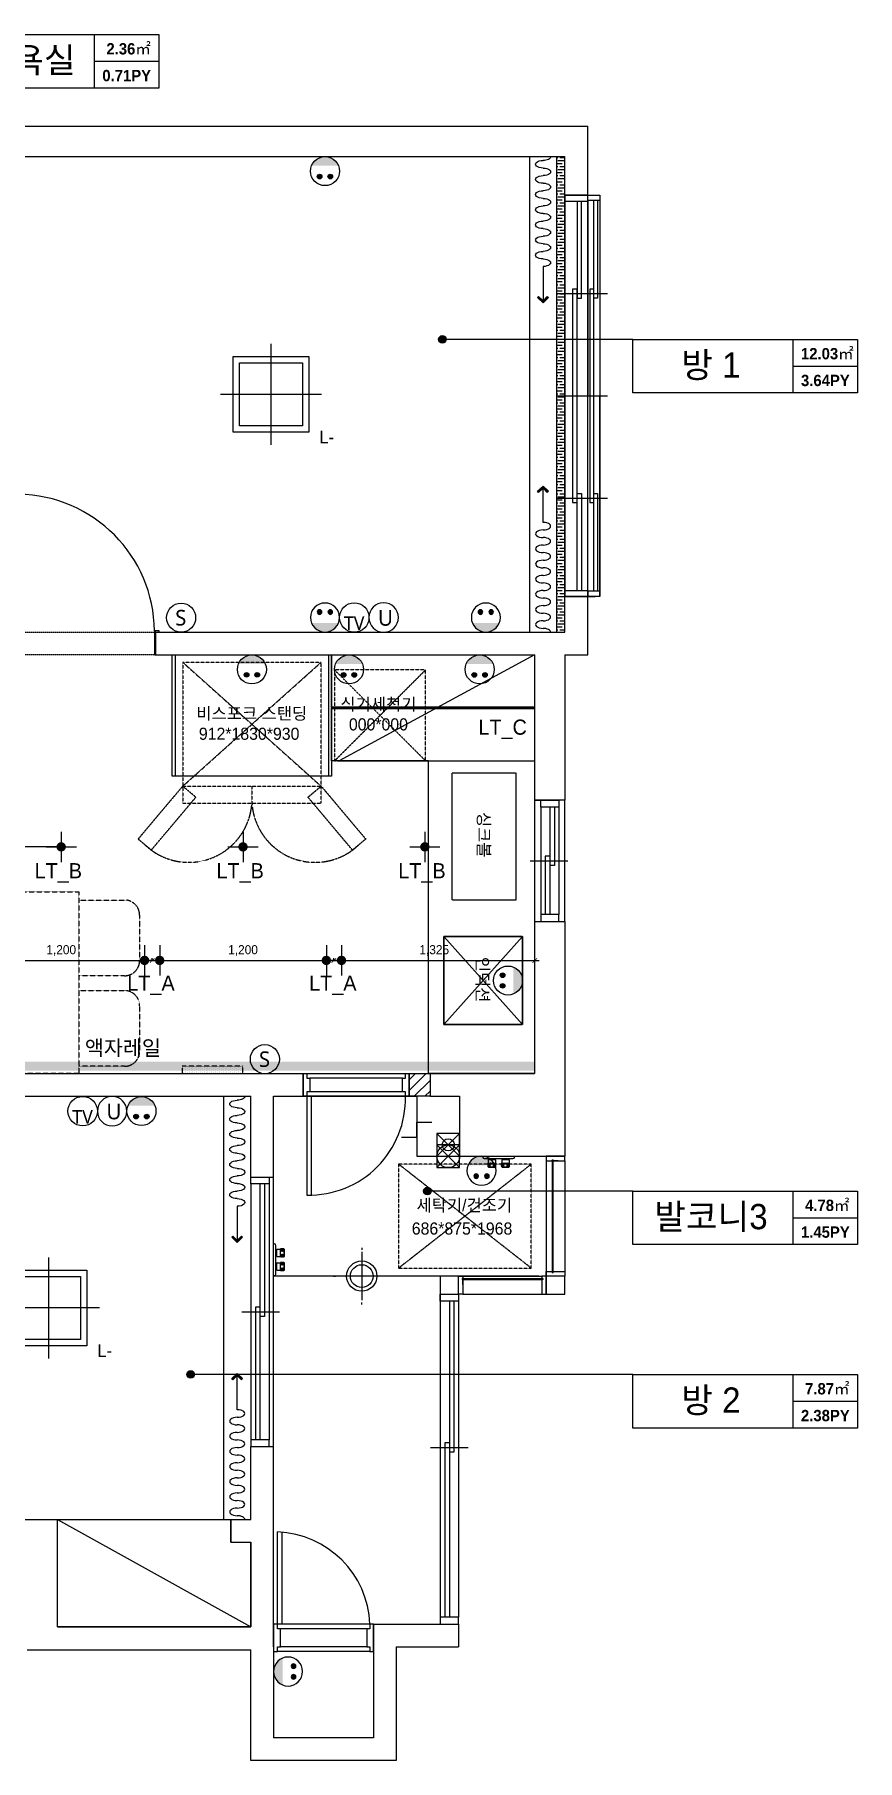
# Model space of a CAD drawing. Header units: millimetres. Extents: x 217202 to 745838, y -6815 to 171372.
# Drawn here: x 369152 to 374583, y 79611 to 91007 of the extents above; entities that cross this region are included whole.
import ezdxf
from ezdxf.enums import TextEntityAlignment as Align

# ---------------------------------------------------------------- set-up
doc = ezdxf.new("R2010")
doc.units = ezdxf.units.MM
doc.header["$PDMODE"] = 3
for name, pattern in [('DASHED', [0.75, 0.5, -0.25]), ('DASHEDX2', [1.5, 1, -0.5]), ('DH-HID2', [1.2, 0.8, -0.4]), ('HID', [2.3, 1.5, -0.8])]:
    doc.linetypes.add(name, pattern=pattern)
doc.layers.get('DEFPOINTS').update_dxf_attribs({"color": 248})
for name, color, linetype in [('0-ELC TEXT', 7, 'Continuous'), ('01. F-소품', 3, 'Continuous'), ('02-WAL', 2, 'Continuous'), ('03-TEXT', 3, 'Continuous'), ('03-WAL NEW', 3, 'Continuous'), ('04-WIN', 4, 'Continuous'), ('06-FUR', 6, 'Continuous'), ('06-LIGHT', 4, 'Continuous'), ('07-DIM WAL', 5, 'Continuous'), ('2-con', 2, 'Continuous'), ('3.기호.계단선', 30, 'Continuous'), ('4-win', 4, 'Continuous'), ('_LIBR', 4, 'Continuous'), ('CO-DOOR', 8, 'Continuous'), ('FIN', 2, 'Continuous'), ('FUR', 8, 'DASHED'), ('HAT', 5, 'Continuous'), ('RC-LIGHT', 7, 'Continuous'), ('U-LANP', 6, 'Continuous'), ('설비', 140, 'Continuous')]:
    doc.layers.add(name, color=color, linetype=linetype)
doc.styles.add('DH-TEXT', font='')
doc.styles.add('HY 울릉도 L', font='')
doc.styles.get("Standard").update_dxf_attribs({"font": ''})
doc.styles.add('넥슨고딕', font='NEXONLv1GothicBold.ttf')
doc.styles.add('코레일둥고', font='Korail_Round_Gothic_Medium.ttf')
doc.styles.get('DH-TEXT').set_extended_font_data('HY울릉도L')
doc.styles.get('HY 울릉도 L').set_extended_font_data('HY울릉도L')
doc.styles.get('Standard').set_extended_font_data('Haan YGodic 230')
doc.linetypes.add('ZIGZAG', pattern='A,0.0001,-0.2,[131,ltypeshp.shx,S=0.2,R=0,X=-0.2,Y=0],-0.4,[131,ltypeshp.shx,S=0.2,R=180,X=0.2,Y=0],-0.2', length=0.8001)
doc.dimstyles.new('30', dxfattribs={"dimscale": 30, "dimtxt": 2, "dimasz": 1, "dimexe": 1, "dimexo": 1, "dimgap": 1, "dimtad": 1, "dimdec": 0, "dimrnd": 0.05, "dimdsep": 46, "dimlunit": 6, "dimtxsty": 'HY 울릉도 L', "dimblk": 'ARCHTICK', "dimcen": 2.5, "dimdle": 1, "dimclrd": 133, "dimclre": 133, "dimclrt": 30, "dimadec": 0, "dimazin": 0, "dimtfac": 1, "dimtdec": 0, "dimtix": 1, "dimtmove": 2, "dimatfit": 3, "dimldrblk": 'ARCHTICK', "dimfxl": 1, "dimlwd": -1, "dimlwe": -1, "dimarcsym": 0})

# ---------------------------------------------------------------- blocks, each defined once
blk = doc.blocks.new('ffwfr')
at = {"color": 8}
for p, q in [((107243, 60433), (107393, 60583)), ((107243, 60583), (107393, 60433))]:
    blk.add_line(p, q, dxfattribs=at)
blk.add_lwpolyline([(107243, 60433), (107393, 60433), (107393, 60583), (107243, 60583)], close=True, dxfattribs=at)
blk.add_circle((107318, 60507), 75, dxfattribs=at)
at = {"layer": '02-WAL', "color": 8}
for p, q in [((108088, 64203), (108288, 64203)), ((107965, 60507), (108088, 60507)), ((107965, 60507), (108088, 60507))]:
    blk.add_line(p, q, dxfattribs=at)
at = {"layer": '03-WAL NEW', "color": 8, "linetype": 'Continuous'}
for p, q in [((107060, 61011), (107101, 61053)), ((107060, 60941), (107172, 61053)), ((107093, 60903), (107198, 61008)), ((107163, 60903), (107198, 60937))]:
    blk.add_line(p, q, dxfattribs=at)
at = {"layer": '03-WAL NEW', "color": 8}
for p, q in [((107060, 61053), (107198, 61053)), ((107060, 60903), (107060, 61053)), ((107198, 61053), (107198, 60903)), ((106165, 59716), (106165, 60903)), ((106165, 60903), (107110, 60903)), ((107198, 60903), (107060, 60903)), ((107110, 60903), (107110, 60507)), ((107010, 60633), (107110, 60633)), ((107110, 60633), (107110, 60733)), ((107110, 60733), (107210, 60733)), ((107393, 60658), (107243, 60507)), ((107243, 60658), (107393, 60507)), ((107393, 60658), (107243, 60658)), ((107243, 60658), (107243, 60507)), ((107393, 60507), (107393, 60658)), ((107110, 60507), (107965, 60507)), ((107243, 60507), (107393, 60507)), ((107965, 60507), (107965, 59716)), ((107915, 59716), (106165, 59716))]:
    blk.add_line(p, q, dxfattribs=at)
blk.add_circle((107318, 60583), 40, dxfattribs=at)
at = {"layer": '04-WIN', "color": 8}
for p, q in [((108088, 66813), (108088, 65528)), ((108238, 66813), (108238, 65528)), ((108318, 66818), (108318, 65528)), ((108038, 66203), (108368, 66203)), ((108038, 65528), (108368, 65528)), ((108088, 64243), (108088, 65528)), ((108238, 64243), (108238, 65528)), ((108318, 64238), (108318, 65528)), ((108038, 64853), (108368, 64853)), ((107928, 62813), (107928, 62103)), ((107988, 62813), (107988, 62103)), ((108048, 62813), (108048, 62103)), ((107858, 62458), (108108, 62458)), ((107965, 60507), (108088, 60507)), ((107965, 60507), (107965, 59716)), ((107965, 60507), (108088, 60507)), ((107965, 60507), (107965, 60478)), ((108088, 60507), (107965, 60507)), ((107965, 60478), (108002, 60478)), ((107965, 60478), (107965, 59746)), ((108001, 60478), (108003, 60475)), ((108002, 60478), (108004, 60483)), ((108003, 60475), (108004, 60474)), ((108004, 60483), (108010, 60483)), ((108004, 60474), (108005, 60474)), ((108005, 60481), (108009, 60481)), ((108005, 59742), (108005, 60481)), ((108009, 60481), (108009, 59742)), ((108011, 60474), (108009, 60474)), ((108010, 60483), (108012, 60478)), ((108012, 60475), (108011, 60474)), ((108012, 60478), (108088, 60478)), ((108013, 60478), (108012, 60475)), ((108043, 60478), (108012, 60478)), ((108088, 60478), (108088, 60507)), ((108088, 60478), (108088, 59746)), ((106015, 60325), (106015, 58635)), ((106075, 60325), (106075, 58635)), ((106135, 60325), (106135, 58635)), ((106165, 58590), (106165, 60370)), ((107965, 59746), (108002, 59746)), ((107965, 59716), (107965, 59746)), ((107965, 59746), (108002, 59746)), ((108001, 59746), (108003, 59748)), ((108002, 59746), (108004, 59740)), ((108003, 59748), (108004, 59749)), ((108004, 59749), (108005, 59749)), ((108004, 59740), (108010, 59740)), ((108005, 59742), (108009, 59742)), ((108009, 59742), (108005, 59742)), ((108011, 59749), (108009, 59749)), ((108010, 59740), (108012, 59746)), ((108012, 59748), (108011, 59749)), ((108013, 59746), (108012, 59748)), ((108012, 59746), (108088, 59746)), ((108088, 59746), (108088, 59716)), ((107265, 59716), (107265, 57418)), ((107385, 59716), (107415, 59716)), ((107385, 59596), (107385, 59716)), ((107415, 59701), (107409, 59699)), ((107409, 59699), (107409, 59693)), ((107409, 59693), (107415, 59691)), ((107412, 59698), (107412, 59694)), ((107938, 59698), (107412, 59698)), ((107412, 59694), (107938, 59694)), ((107415, 59716), (107415, 59701)), ((107415, 59716), (107935, 59716)), ((107415, 59702), (107418, 59701)), ((107415, 59690), (107418, 59692)), ((107415, 59691), (107415, 59596)), ((107415, 59660), (107415, 59691)), ((107418, 59701), (107418, 59700)), ((107418, 59700), (107419, 59698)), ((107418, 59693), (107419, 59694)), ((107418, 59692), (107418, 59693)), ((107932, 59700), (107931, 59698)), ((107932, 59693), (107931, 59694)), ((107935, 59702), (107932, 59701)), ((107932, 59701), (107932, 59700)), ((107932, 59692), (107932, 59693)), ((107935, 59690), (107932, 59692)), ((107935, 59716), (107935, 59701)), ((107965, 59716), (107935, 59716)), ((107935, 59716), (107935, 59701)), ((107935, 59701), (107941, 59699)), ((107941, 59693), (107935, 59691)), ((107935, 59691), (107935, 59596)), ((107938, 59698), (107938, 59694)), ((107938, 59694), (107938, 59698)), ((107941, 59699), (107941, 59693)), ((108088, 59716), (107965, 59716)), ((107965, 59596), (107965, 59716)), ((107265, 59551), (107265, 57463)), ((107325, 59551), (107325, 57463)), ((107415, 59596), (107385, 59596)), ((107385, 59551), (107385, 57463)), ((107415, 59596), (107935, 59596)), ((107935, 59596), (107965, 59596)), ((105955, 59480), (106205, 59480)), ((107200, 58584), (107450, 58584))]:
    blk.add_line(p, q, dxfattribs=at)
for points in [[(108148, 66853), (108088, 66853), (108088, 66813), (108238, 66813), (108238, 66853)], [(108168, 66813), (108168, 66173), (108198, 66173), (108198, 66813)], [(108318, 66853), (108318, 66818), (108238, 66818)], [(108303, 66818), (108303, 66173), (108278, 66173), (108278, 66818)], [(108168, 64243), (108168, 64883), (108198, 64883), (108198, 64243)], [(108278, 64238), (108278, 64883), (108303, 64883), (108303, 64238)], [(108148, 64203), (108088, 64203), (108088, 64243), (108238, 64243), (108238, 64203)], [(108318, 64203), (108318, 64238), (108238, 64238)], [(108018, 62813), (108018, 62428), (107988, 62428)], [(107988, 62488), (107958, 62488), (107958, 62103)], [(106105, 60325), (106105, 59450), (106075, 59450)], [(106075, 59510), (106045, 59510), (106045, 58635)], [(107355, 59551), (107355, 58554), (107325, 58554)], [(107325, 58614), (107295, 58614), (107295, 57463)]]:
    blk.add_lwpolyline(points, dxfattribs=at)
for points in [[(108318, 66853), (108318, 64203), (108088, 64203), (108088, 66853)], [(108168, 66233), (108138, 66233), (108138, 65528), (108138, 64823), (108168, 64823), (108168, 65528)], [(108253, 65528), (108253, 64823), (108278, 64823), (108278, 65528), (108278, 66233), (108253, 66233)], [(107928, 62858), (108048, 62858), (108048, 62813), (107928, 62813)], [(108048, 62103), (107928, 62103), (107928, 62058), (108048, 62058)], [(106015, 60370), (106135, 60370), (106135, 60325), (106015, 60325)], [(107265, 59716), (107265, 59596), (107385, 59596), (107385, 59716)], [(107965, 59716), (107965, 59596), (108088, 59596), (108088, 59716)], [(107265, 59596), (107385, 59596), (107385, 59551), (107265, 59551)], [(106135, 58635), (106015, 58635), (106015, 58590), (106135, 58590)], [(107385, 57463), (107265, 57463), (107265, 57418), (107385, 57418)]]:
    blk.add_lwpolyline(points, close=True, dxfattribs=at)
at = {"layer": '06-FUR', "color": 8}
for p, q in [((105496, 63018), (105496, 63818)), ((105496, 63818), (106548, 63818)), ((105516, 63818), (105516, 63018)), ((106528, 63818), (106528, 63018)), ((106548, 63118), (106548, 63818)), ((106548, 63818), (107888, 63818)), ((106548, 63818), (106548, 63018)), ((107888, 63818), (106598, 63118)), ((107888, 63818), (107888, 61053)), ((107188, 63118), (106548, 63118)), ((106598, 63118), (107888, 63118)), ((107188, 61053), (107188, 63118)), ((106548, 63018), (105496, 63018)), ((107888, 61053), (107188, 61053)), ((104739, 58109), (105882, 58109)), ((104739, 57399), (104739, 58109)), ((104739, 58109), (106015, 57399)), ((105882, 58109), (105882, 57959)), ((105882, 57959), (106015, 57959)), ((106015, 57959), (106015, 57399)), ((106015, 57399), (104739, 57399))]:
    blk.add_line(p, q, dxfattribs=at)
at = {"layer": '06-FUR', "color": 8, "linetype": 'DASHEDX2'}
for p, q in [((107343, 62198), (107343, 63038)), ((107343, 63038), (107763, 63038)), ((107763, 63038), (107763, 62198)), ((107763, 62198), (107343, 62198)), ((107288, 61958), (107288, 61378)), ((107808, 61958), (107288, 61958)), ((107808, 61378), (107808, 61958)), ((107288, 61378), (107808, 61378))]:
    blk.add_line(p, q, dxfattribs=at)
at = {"layer": '2-con', "color": 8}
for p, q in [((96908, 67308), (108238, 67308)), ((108238, 66853), (108238, 67308)), ((104388, 67108), (108088, 67108)), ((108088, 66853), (108088, 67108)), ((108088, 66853), (108238, 66853)), ((108088, 63968), (108088, 64203)), ((108088, 64203), (108238, 64203)), ((108238, 63818), (108238, 64203)), ((105388, 63818), (105388, 63968)), ((105388, 63968), (108088, 63968)), ((105388, 63818), (107888, 63818)), ((107888, 63818), (107888, 62858)), ((108088, 63818), (108088, 62858)), ((108088, 63818), (108238, 63818)), ((107888, 62858), (108048, 62858)), ((107888, 62058), (108048, 62058)), ((107888, 62058), (107888, 61053)), ((108088, 62058), (108088, 60507)), ((103380, 61053), (106360, 61053)), ((106360, 61053), (106360, 60903)), ((107198, 61053), (107888, 61053)), ((107198, 61053), (107198, 60903)), ((103530, 60903), (106015, 60903)), ((106015, 60370), (106015, 60903)), ((106165, 60903), (106360, 60903)), ((106165, 60903), (106360, 60903)), ((106165, 60370), (106165, 60903)), ((107198, 60903), (107393, 60903)), ((107393, 60903), (107393, 60507)), ((107393, 60507), (108088, 60507)), ((106015, 60370), (106165, 60370)), ((106015, 58590), (106165, 58590)), ((106015, 58109), (106015, 58590)), ((106165, 57268), (106165, 58590)), ((103530, 58109), (104739, 58109)), ((104739, 57399), (104739, 58109)), ((105882, 58109), (106015, 58109)), ((105882, 57959), (105882, 58109)), ((105882, 57959), (106015, 57959)), ((106015, 57399), (106015, 57959)), ((104739, 57399), (106015, 57399)), ((106825, 57418), (107385, 57418)), ((106825, 57418), (106825, 56668)), ((107385, 57418), (107385, 57268)), ((104539, 57249), (106015, 57249)), ((106015, 56518), (106015, 57249)), ((106165, 57268), (106165, 56668)), ((106975, 57268), (107385, 57268)), ((106975, 57268), (106975, 56518)), ((106825, 56668), (106165, 56668)), ((106975, 56518), (106015, 56518))]:
    blk.add_line(p, q, dxfattribs=at)
at = {"layer": '3.기호.계단선', "color": 8, "linetype": 'HID'}
for p, q in [((105561, 61103), (105561, 61053)), ((105961, 61103), (105561, 61103)), ((105961, 61053), (105961, 61103)), ((105561, 61053), (105961, 61053))]:
    blk.add_line(p, q, dxfattribs=at)
at = {"layer": '3.기호.계단선', "color": 8, "linetype": 'Continuous'}
for p, q in [((105570, 61100), (105570, 61100)), ((105570, 61088), (105570, 61088)), ((105582, 61094), (105582, 61094)), ((105595, 61100), (105595, 61100)), ((105595, 61088), (105595, 61088)), ((105607, 61094), (105607, 61094)), ((105620, 61100), (105620, 61100)), ((105620, 61088), (105620, 61088)), ((105632, 61094), (105632, 61094)), ((105645, 61100), (105645, 61100)), ((105645, 61088), (105645, 61088)), ((105657, 61094), (105657, 61094)), ((105670, 61100), (105670, 61100)), ((105670, 61088), (105670, 61088)), ((105682, 61094), (105682, 61094)), ((105695, 61100), (105695, 61100)), ((105695, 61088), (105695, 61088)), ((105707, 61094), (105707, 61094)), ((105720, 61100), (105720, 61100)), ((105720, 61088), (105720, 61088)), ((105732, 61094), (105732, 61094)), ((105745, 61100), (105745, 61100)), ((105745, 61088), (105745, 61088)), ((105757, 61094), (105757, 61094)), ((105770, 61100), (105770, 61100)), ((105770, 61088), (105770, 61088)), ((105782, 61094), (105782, 61094)), ((105795, 61100), (105795, 61100)), ((105795, 61088), (105795, 61088)), ((105807, 61094), (105807, 61094)), ((105820, 61100), (105820, 61100)), ((105820, 61088), (105820, 61088)), ((105832, 61094), (105832, 61094)), ((105845, 61100), (105845, 61100)), ((105845, 61088), (105845, 61088)), ((105857, 61094), (105857, 61094)), ((105870, 61100), (105870, 61100)), ((105870, 61088), (105870, 61088)), ((105882, 61094), (105882, 61094)), ((105895, 61100), (105895, 61100)), ((105895, 61088), (105895, 61088)), ((105907, 61094), (105907, 61094)), ((105920, 61100), (105920, 61100)), ((105920, 61088), (105920, 61088)), ((105932, 61094), (105932, 61094)), ((105945, 61100), (105945, 61100)), ((105945, 61088), (105945, 61088)), ((105957, 61094), (105957, 61094)), ((105570, 61075), (105570, 61075)), ((105570, 61063), (105570, 61063)), ((105582, 61082), (105582, 61082)), ((105582, 61069), (105582, 61069)), ((105582, 61057), (105582, 61057)), ((105595, 61075), (105595, 61075)), ((105595, 61063), (105595, 61063)), ((105607, 61082), (105607, 61082)), ((105607, 61069), (105607, 61069)), ((105607, 61057), (105607, 61057)), ((105620, 61075), (105620, 61075)), ((105620, 61063), (105620, 61063)), ((105632, 61082), (105632, 61082)), ((105632, 61069), (105632, 61069)), ((105632, 61057), (105632, 61057)), ((105645, 61075), (105645, 61075)), ((105645, 61063), (105645, 61063)), ((105657, 61082), (105657, 61082)), ((105657, 61069), (105657, 61069)), ((105657, 61057), (105657, 61057)), ((105670, 61075), (105670, 61075)), ((105670, 61063), (105670, 61063)), ((105682, 61082), (105682, 61082)), ((105682, 61069), (105682, 61069)), ((105682, 61057), (105682, 61057)), ((105695, 61075), (105695, 61075)), ((105695, 61063), (105695, 61063)), ((105707, 61082), (105707, 61082)), ((105707, 61069), (105707, 61069)), ((105707, 61057), (105707, 61057)), ((105720, 61075), (105720, 61075)), ((105720, 61063), (105720, 61063)), ((105732, 61082), (105732, 61082)), ((105732, 61069), (105732, 61069)), ((105732, 61057), (105732, 61057)), ((105745, 61075), (105745, 61075)), ((105745, 61063), (105745, 61063)), ((105757, 61082), (105757, 61082)), ((105757, 61069), (105757, 61069)), ((105757, 61057), (105757, 61057)), ((105770, 61075), (105770, 61075)), ((105770, 61063), (105770, 61063)), ((105782, 61082), (105782, 61082)), ((105782, 61069), (105782, 61069)), ((105782, 61057), (105782, 61057)), ((105795, 61075), (105795, 61075)), ((105795, 61063), (105795, 61063)), ((105807, 61082), (105807, 61082)), ((105807, 61069), (105807, 61069)), ((105807, 61057), (105807, 61057)), ((105820, 61075), (105820, 61075)), ((105820, 61063), (105820, 61063)), ((105832, 61082), (105832, 61082)), ((105832, 61069), (105832, 61069)), ((105832, 61057), (105832, 61057)), ((105845, 61075), (105845, 61075)), ((105845, 61063), (105845, 61063)), ((105857, 61082), (105857, 61082)), ((105857, 61069), (105857, 61069)), ((105857, 61057), (105857, 61057)), ((105870, 61075), (105870, 61075)), ((105870, 61063), (105870, 61063)), ((105882, 61082), (105882, 61082)), ((105882, 61069), (105882, 61069)), ((105882, 61057), (105882, 61057)), ((105895, 61075), (105895, 61075)), ((105895, 61063), (105895, 61063)), ((105907, 61082), (105907, 61082)), ((105907, 61069), (105907, 61069)), ((105907, 61057), (105907, 61057)), ((105920, 61075), (105920, 61075)), ((105920, 61063), (105920, 61063)), ((105932, 61082), (105932, 61082)), ((105932, 61069), (105932, 61069)), ((105932, 61057), (105932, 61057)), ((105945, 61075), (105945, 61075)), ((105945, 61063), (105945, 61063)), ((105957, 61082), (105957, 61082)), ((105957, 61069), (105957, 61069)), ((105957, 61057), (105957, 61057))]:
    blk.add_line(p, q, dxfattribs=at)
at = {"layer": '4-win', "color": 8}
for points in [[(108238, 66853), (108088, 66853), (108088, 64203), (108238, 64203)], [(107888, 62058), (108088, 62058), (108088, 62858), (107888, 62858)]]:
    blk.add_lwpolyline(points, close=True, dxfattribs=at)
at = {"layer": '_LIBR', "color": 8, "linetype": 'Continuous'}
for p, q in [((106360, 60903), (106360, 61053)), ((106360, 61053), (106385, 61053)), ((106385, 61053), (107035, 61053)), ((106385, 61053), (106385, 61023)), ((106385, 61023), (106405, 61023)), ((107015, 61023), (106405, 61023)), ((106405, 61023), (106405, 60933)), ((107015, 61023), (107035, 61023)), ((107015, 60933), (107015, 61023)), ((107035, 61023), (107035, 61053)), ((107035, 61053), (107060, 61053)), ((107060, 61053), (107060, 60903)), ((106385, 60903), (106360, 60903)), ((106385, 60933), (106385, 60903)), ((106405, 60933), (106385, 60933)), ((106415, 60903), (106385, 60903)), ((106385, 60903), (106385, 60251)), ((107015, 60933), (106405, 60933)), ((107035, 60903), (106415, 60903)), ((106415, 60251), (106415, 60903)), ((107035, 60933), (107015, 60933)), ((107035, 60903), (107035, 60933)), ((107060, 60903), (107035, 60903)), ((106780, 57387), (106210, 57387)), ((106800, 57418), (106220, 57418)), ((106800, 57238), (106190, 57238)), ((106780, 57267), (106210, 57267))]:
    blk.add_line(p, q, dxfattribs=at)
for points in [[(105379, 63968), (105409, 63968), (105409, 63977), (105379, 63977), (105379, 63968)], [(106220, 58027), (106220, 57418), (106190, 57418), (106190, 58028)], [(106800, 57238), (106825, 57238), (106825, 57418), (106800, 57418), (106800, 57387), (106780, 57387), (106780, 57267), (106800, 57267), (106800, 57238)]]:
    blk.add_lwpolyline(points, dxfattribs=at)
for points in [[(105388, 63968), (105379, 63968), (105379, 63818), (105388, 63818)], [(106210, 57267), (106210, 57387), (106190, 57387), (106190, 57418), (106165, 57418), (106165, 57238), (106190, 57238), (106190, 57267)]]:
    blk.add_lwpolyline(points, close=True, dxfattribs=at)
for centre, radius, start, end in [((104467, 63967), 912, 0.5758, 89.0422), ((106400, 60886), 635, 268.6469, 1.4764), ((106167, 57393), 634, 2.2016, 87.8831)]:
    blk.add_arc(centre, radius, start, end, dxfattribs=at)
at = {"layer": 'CO-DOOR', "color": 8, "linetype": 'DH-HID2'}
blk.add_lwpolyline([(105379, 63818), (104467, 63818), (104467, 63968), (105379, 63968)], close=True, dxfattribs=at)
at = {"layer": 'FIN', "color": 8}
for p, q in [((107545, 60507), (107545, 60502)), ((107555, 60492), (107745, 60492)), ((107581, 60484), (107581, 60462)), ((107581, 60462), (107629, 60462)), ((107581, 60456), (107596, 60456)), ((107581, 60450), (107596, 60450)), ((107581, 60444), (107596, 60444)), ((107581, 60438), (107629, 60438)), ((107581, 60438), (107581, 60438)), ((107583, 60486), (107627, 60486)), ((107583, 60436), (107627, 60436)), ((107588, 60492), (107588, 60486)), ((107614, 60456), (107629, 60456)), ((107614, 60450), (107629, 60450)), ((107614, 60444), (107629, 60444)), ((107622, 60492), (107622, 60486)), ((107629, 60484), (107629, 60462)), ((107629, 60438), (107629, 60438)), ((107671, 60484), (107671, 60462)), ((107671, 60462), (107719, 60462)), ((107671, 60456), (107686, 60456)), ((107671, 60450), (107686, 60450)), ((107671, 60444), (107686, 60444)), ((107671, 60438), (107671, 60438)), ((107671, 60438), (107719, 60438)), ((107673, 60486), (107717, 60486)), ((107673, 60436), (107717, 60436)), ((107678, 60492), (107678, 60486)), ((107704, 60456), (107719, 60456)), ((107704, 60450), (107719, 60450)), ((107704, 60444), (107719, 60444)), ((107712, 60492), (107712, 60486)), ((107719, 60484), (107719, 60462)), ((107719, 60438), (107719, 60438)), ((107755, 60507), (107755, 60502)), ((106165, 59929), (106170, 59929)), ((106180, 59729), (106180, 59919)), ((106180, 59886), (106186, 59886)), ((106180, 59852), (106186, 59852)), ((106186, 59847), (106186, 59891)), ((106188, 59893), (106210, 59893)), ((106188, 59845), (106210, 59845)), ((106210, 59845), (106210, 59893)), ((106216, 59878), (106216, 59893)), ((106216, 59845), (106216, 59860)), ((106222, 59878), (106222, 59893)), ((106222, 59845), (106222, 59860)), ((106228, 59878), (106228, 59893)), ((106228, 59845), (106228, 59860)), ((106234, 59893), (106235, 59893)), ((106234, 59845), (106234, 59893)), ((106234, 59845), (106235, 59845)), ((106237, 59847), (106237, 59891)), ((106165, 59719), (106170, 59719)), ((106180, 59796), (106186, 59796)), ((106180, 59762), (106186, 59762)), ((106186, 59757), (106186, 59801)), ((106188, 59803), (106210, 59803)), ((106188, 59755), (106210, 59755)), ((106210, 59755), (106210, 59803)), ((106216, 59788), (106216, 59803)), ((106216, 59755), (106216, 59770)), ((106222, 59788), (106222, 59803)), ((106222, 59755), (106222, 59770)), ((106228, 59788), (106228, 59803)), ((106228, 59755), (106228, 59770)), ((106234, 59755), (106234, 59803)), ((106234, 59803), (106235, 59803)), ((106234, 59755), (106235, 59755)), ((106237, 59757), (106237, 59801))]:
    blk.add_line(p, q, dxfattribs=at)
for centre, radius, start, end in [((107555, 60502), 10, 180, 270), ((107581, 60459), 3, 90, 270), ((107581, 60453), 3, 90, 270), ((107581, 60447), 3, 90, 270), ((107581, 60441), 3, 90, 270), ((107583, 60484), 2, 90, 180), ((107583, 60438), 2, 180, 270), ((107596, 60459), 3, 90, 270), ((107596, 60453), 3, 90, 270), ((107596, 60447), 3, 90, 270), ((107596, 60441), 3, 90, 270), ((107614, 60459), 3, 270, 90), ((107614, 60453), 3, 270, 90), ((107614, 60447), 3, 270, 90), ((107614, 60441), 3, 270, 90), ((107627, 60484), 2, 0, 90), ((107627, 60438), 2, 270, 0), ((107629, 60459), 3, 270, 90), ((107629, 60453), 3, 270, 90), ((107629, 60447), 3, 270, 90), ((107629, 60441), 3, 270, 90), ((107671, 60459), 3, 90, 270), ((107671, 60453), 3, 90, 270), ((107671, 60447), 3, 90, 270), ((107671, 60441), 3, 90, 270), ((107673, 60484), 2, 90, 180), ((107673, 60438), 2, 180, 270), ((107686, 60459), 3, 90, 270), ((107686, 60453), 3, 90, 270), ((107686, 60447), 3, 90, 270), ((107686, 60441), 3, 90, 270), ((107704, 60459), 3, 270, 90), ((107704, 60453), 3, 270, 90), ((107704, 60447), 3, 270, 90), ((107704, 60441), 3, 270, 90), ((107717, 60484), 2, 0, 90), ((107717, 60438), 2, 270, 0), ((107719, 60459), 3, 270, 90), ((107719, 60453), 3, 270, 90), ((107719, 60447), 3, 270, 90), ((107719, 60441), 3, 270, 90), ((107745, 60502), 10, 270, 0), ((106170, 59919), 10, 0, 90), ((106188, 59891), 2, 90, 180), ((106188, 59847), 2, 180, 270), ((106213, 59893), 3, 0, 180), ((106213, 59878), 3, 0, 180), ((106213, 59860), 3, 180, 0), ((106213, 59845), 3, 180, 0), ((106219, 59893), 3, 0, 180), ((106219, 59878), 3, 0, 180), ((106219, 59860), 3, 180, 0), ((106219, 59845), 3, 180, 0), ((106225, 59893), 3, 0, 180), ((106225, 59878), 3, 0, 180), ((106225, 59860), 3, 180, 0), ((106225, 59845), 3, 180, 0), ((106231, 59893), 3, 0, 180), ((106231, 59878), 3, 0, 180), ((106231, 59860), 3, 180, 0), ((106231, 59845), 3, 180, 0), ((106235, 59891), 2, 0, 90), ((106235, 59847), 2, 270, 0), ((106170, 59729), 10, 270, 0), ((106188, 59801), 2, 90, 180), ((106188, 59757), 2, 180, 270), ((106213, 59803), 3, 0, 180), ((106213, 59788), 3, 0, 180), ((106213, 59770), 3, 180, 0), ((106213, 59755), 3, 180, 0), ((106219, 59803), 3, 0, 180), ((106219, 59788), 3, 0, 180), ((106219, 59770), 3, 180, 0), ((106219, 59755), 3, 180, 0), ((106225, 59803), 3, 0, 180), ((106225, 59788), 3, 0, 180), ((106225, 59770), 3, 180, 0), ((106225, 59755), 3, 180, 0), ((106231, 59803), 3, 0, 180), ((106231, 59788), 3, 0, 180), ((106231, 59770), 3, 180, 0), ((106231, 59755), 3, 180, 0), ((106235, 59801), 2, 0, 90), ((106235, 59757), 2, 270, 0)]:
    blk.add_arc(centre, radius, start, end, dxfattribs=at)
at = {"layer": 'FUR', "color": 8}
for p, q in [((105566, 62951), (106478, 63768)), ((105566, 63768), (106478, 62951)), ((106478, 63768), (105566, 63768)), ((105566, 63768), (105566, 62838)), ((106478, 62838), (106478, 63768)), ((106568, 63118), (107168, 63718)), ((106568, 63718), (107168, 63118)), ((107168, 63718), (106568, 63718)), ((106568, 63718), (106568, 63118)), ((107168, 63118), (107168, 63718)), ((106568, 63118), (107168, 63118)), ((107238, 63118), (107888, 63118)), ((105565, 62951), (105271, 62602)), ((105652, 62878), (105565, 62951)), ((105566, 62951), (106478, 62951)), ((106022, 62951), (106022, 62838)), ((106392, 62878), (106479, 62951)), ((106479, 62951), (106773, 62602)), ((105358, 62529), (105652, 62878)), ((105566, 62838), (106478, 62838)), ((106686, 62529), (106392, 62878)), ((105271, 62602), (105358, 62529)), ((106773, 62602), (106686, 62529)), ((107865, 59769), (106990, 60455)), ((106990, 59769), (107865, 60455)), ((107865, 60455), (106990, 60455)), ((106990, 60455), (106990, 59769)), ((107865, 59769), (107865, 60455)), ((106990, 59769), (107865, 59769))]:
    blk.add_line(p, q, dxfattribs=at)
at = {"layer": 'FUR', "color": 8, "linetype": 'HID'}
blk.add_lwpolyline([(104080, 62253), (104880, 62253), (104880, 61053), (104080, 61053)], close=True, dxfattribs=at)
for points in [[(104881, 62199), (105181, 62199, -0.414214), (105281, 62099), (105281, 61799, -0.414214), (105181, 61699), (104881, 61699)], [(104881, 61601), (105181, 61601, -0.414214), (105281, 61501), (105281, 61201, -0.414214), (105181, 61101), (104881, 61101)]]:
    blk.add_lwpolyline(points, format="xyb", dxfattribs=at)
at = {"layer": 'FUR', "color": 8}
for centre, start, end in [((105605, 62866), 225.9823, 356.0243), ((106439, 62866), 183.9757, 314.0177)]:
    blk.add_arc(centre, 418, start, end, dxfattribs=at)
at = {"layer": '06-FUR', "color": 8, "linetype": 'DASHEDX2', "style": '코레일둥고'}
for s, p in [('비스포크 스탠딩', (105655, 63391)), ('식기세척기', (106606, 63452)), ('000*000', (106662, 63319)), ('912*1830*930', (105672, 63257)), ('세탁기/건조기', (107108, 60144)), ('686*875*1968', (107077, 59990))]:
    blk.add_text(s, height=80, dxfattribs=at).set_placement(p)
for s, p in [('싱크볼', (107513, 62781)), ('인덕션', (107505, 61824))]:
    blk.add_text(s, height=80, rotation=270, dxfattribs=at).set_placement(p)
blk = doc.blocks.new('FFSFDF')
at = {"layer": '01. F-소품'}
blk.add_hatch(color=8, dxfattribs=at).paths.add_polyline_path([(1567673, 1746751), (1567680, 1746744), (1567715, 1746779), (1567680, 1746815), (1567673, 1746808), (1567701, 1746779)])
at = {"layer": '01. F-소품', "color": 8}
for p, q in [((1567475, 1746779), (1567701, 1746779)), ((1567673, 1746808), (1567680, 1746815)), ((1567673, 1746751), (1567680, 1746744))]:
    blk.add_line(p, q, dxfattribs=at)
for points in [[(1567673, 1746808), (1567701, 1746779), (1567673, 1746751)], [(1567680, 1746815), (1567715, 1746779), (1567680, 1746744)]]:
    blk.add_lwpolyline(points, dxfattribs=at)
for centre, start_param, end_param in [((1566750, 1746779), 6.283185, 7.853982), ((1566800, 1746779), 1.570796, 4.712389), ((1566850, 1746779), 4.712389, 7.853982), ((1566900, 1746779), 1.570796, 4.712389), ((1566950, 1746779), 4.712389, 7.853982), ((1567000, 1746779), 1.570796, 4.712389), ((1567050, 1746779), 4.712389, 7.853982), ((1567100, 1746779), 1.570796, 4.712389), ((1567150, 1746779), 4.712389, 7.853982), ((1567200, 1746779), 1.570796, 4.712389), ((1567250, 1746779), 4.712389, 7.853982), ((1567300, 1746779), 1.570796, 4.712389), ((1567350, 1746779), 4.712389, 7.853982), ((1567400, 1746779), 1.570796, 4.712389), ((1567450, 1746779), 4.712389, 7.853982)]:
    blk.add_ellipse(centre, major_axis=(0, -50), ratio=0.5, start_param=start_param, end_param=end_param, dxfattribs=at)
blk = doc.blocks.new('G-101')
at = {"layer": 'RC-LIGHT', "color": 7}
for p, q in [((-300, -300), (-300, 300)), ((-300, 300), (300, 300)), ((300, 300), (300, -300)), ((300, -300), (-300, -300))]:
    blk.add_line(p, q, dxfattribs=at)
at = {"layer": 'RC-LIGHT', "color": 251}
for p, q in [((0, -400), (0, 400)), ((400, 0), (-400, 0))]:
    blk.add_line(p, q, dxfattribs=at)
at = {"layer": 'RC-LIGHT', "color": 1}
blk.add_lwpolyline([(-250, 250), (250, 250), (250, -250), (-250, -250)], close=True, dxfattribs=at)
at = {"layer": 'RC-LIGHT', "style": 'DH-TEXT'}
blk.add_attdef('L-', text='', height=100, dxfattribs=at).set_placement((383, -288), align=Align.TOP_LEFT)
blk = doc.blocks.new('A$C08B77260')
at = {"layer": 'HAT', "color": 1}
for p, q in [((187, 373), (187, 360)), ((187, 347), (187, 27)), ((0, 187), (13, 187)), ((347, 187), (27, 187)), ((373, 187), (360, 187)), ((187, 0), (187, 13))]:
    blk.add_line(p, q, dxfattribs=at)
at = {"layer": 'U-LANP', "color": 4}
blk.add_circle((187, 187), 100, dxfattribs=at)
at = {"layer": 'U-LANP', "color": 8}
blk.add_circle((187, 187), 75, dxfattribs=at)
blk = doc.blocks.new('ghehrth')
at = {"layer": '06-LIGHT'}
h = blk.add_hatch(color=256, dxfattribs=at)
h.dxf.hatch_style = 1
edge = h.paths.add_edge_path()
edge.add_arc((74745, 23107), 31.2, 270, 630)
at = {"color": 1, "linetype": 'Continuous'}
for p, q in [((74745, 23007), (74745, 23207)), ((74645, 23107), (74845, 23107))]:
    blk.add_line(p, q, dxfattribs=at)
blk = doc.blocks.new('HEY')
at = {"layer": '06-LIGHT', "color": 1}
blk.add_lwpolyline([(66128, 14167), (66128, 14067), (66128, 14117), (66114, 14117)], dxfattribs=at)
at = {"layer": '06-LIGHT'}
for p in [(-8617, -8940), (-8617, -9040)]:
    blk.add_blockref('ghehrth', p, dxfattribs=at)
blk = doc.blocks.new('_ArchTick')
at = {"color": 0, "linetype": 'ByBlock', "const_width": 0.15}
blk.add_lwpolyline([(-0.5, -0.5), (0.5, 0.5)], dxfattribs=at)
blk = doc.blocks.new('*D193')
at = {"layer": '07-DIM WAL', "color": 133, "transparency": 16777216}
blk.add_line((368698, 84893), (369958, 84893), dxfattribs=at)
at = {"layer": 'DEFPOINTS', "color": 0, "transparency": 16777216}
for p in [(368728, 84893), (369928, 84893), (369928, 84893)]:
    blk.add_point(p, dxfattribs=at)
at = {"layer": '07-DIM WAL', "color": 133, "transparency": 16777216, "xscale": 30, "yscale": 30, "zscale": 30, "rotation": 180}
blk.add_blockref('_ArchTick', (368728, 84893), dxfattribs=at)
at = {"layer": '07-DIM WAL', "color": 133, "transparency": 16777216, "xscale": 30, "yscale": 30, "zscale": 30}
blk.add_blockref('_ArchTick', (369928, 84893), dxfattribs=at)
at = {"layer": '07-DIM WAL', "color": 30, "transparency": 16777216, "insert": (369328, 84959), "char_height": 60, "attachment_point": 5, "style": 'HY 울릉도 L'}
blk.add_mtext('1,200', dxfattribs=at)
blk = doc.blocks.new('*D194')
at = {"layer": '07-DIM WAL', "color": 133, "transparency": 16777216}
blk.add_line((369898, 84893), (371158, 84893), dxfattribs=at)
at = {"layer": 'DEFPOINTS', "color": 0, "transparency": 16777216}
for p in [(369928, 84893), (371128, 84893), (371128, 84893)]:
    blk.add_point(p, dxfattribs=at)
at = {"layer": '07-DIM WAL', "color": 133, "transparency": 16777216, "xscale": 30, "yscale": 30, "zscale": 30, "rotation": 180}
blk.add_blockref('_ArchTick', (369928, 84893), dxfattribs=at)
at = {"layer": '07-DIM WAL', "color": 133, "transparency": 16777216, "xscale": 30, "yscale": 30, "zscale": 30}
blk.add_blockref('_ArchTick', (371128, 84893), dxfattribs=at)
at = {"layer": '07-DIM WAL', "color": 30, "transparency": 16777216, "insert": (370528, 84959), "char_height": 60, "attachment_point": 5, "style": 'HY 울릉도 L'}
blk.add_mtext('1,200', dxfattribs=at)
blk = doc.blocks.new('*D184')
at = {"layer": '07-DIM WAL', "color": 133, "transparency": 16777216}
blk.add_line((371098, 84893), (372483, 84893), dxfattribs=at)
at = {"layer": 'DEFPOINTS', "color": 0, "transparency": 16777216}
for p in [(371128, 84893), (372453, 84893), (372453, 84893)]:
    blk.add_point(p, dxfattribs=at)
at = {"layer": '07-DIM WAL', "color": 133, "transparency": 16777216, "xscale": 30, "yscale": 30, "zscale": 30, "rotation": 180}
blk.add_blockref('_ArchTick', (371128, 84893), dxfattribs=at)
at = {"layer": '07-DIM WAL', "color": 133, "transparency": 16777216, "xscale": 30, "yscale": 30, "zscale": 30}
blk.add_blockref('_ArchTick', (372453, 84893), dxfattribs=at)
at = {"layer": '07-DIM WAL', "color": 30, "transparency": 16777216, "insert": (371790, 84959), "char_height": 60, "attachment_point": 5, "style": 'HY 울릉도 L'}
blk.add_mtext('1,325', dxfattribs=at)
blk = doc.blocks.new('*D199')
at = {"layer": '07-DIM WAL', "color": 133, "transparency": 16777216}
blk.add_line((369358, 85643), (368098, 85643), dxfattribs=at)
at = {"layer": 'DEFPOINTS', "color": 0, "transparency": 16777216}
for p in [(368128, 85643), (368128, 85643), (369328, 85643)]:
    blk.add_point(p, dxfattribs=at)
at = {"layer": '07-DIM WAL', "color": 133, "transparency": 16777216, "xscale": 30, "yscale": 30, "zscale": 30, "rotation": 180}
blk.add_blockref('_ArchTick', (368128, 85643), dxfattribs=at)
at = {"layer": '07-DIM WAL', "color": 133, "transparency": 16777216, "xscale": 30, "yscale": 30, "zscale": 30}
blk.add_blockref('_ArchTick', (369328, 85643), dxfattribs=at)
at = {"layer": '07-DIM WAL', "color": 30, "transparency": 16777216, "insert": (368728, 85709), "char_height": 60, "attachment_point": 5, "style": 'HY 울릉도 L'}
blk.add_mtext('1,200', dxfattribs=at)
blk = doc.blocks.new('egoo')
at = {"layer": '설비'}
h = blk.add_hatch(color=140, dxfattribs=at)
edge = h.paths.add_edge_path()
edge.add_arc((1015645, 443434), 22.3, 0, 360)
h = blk.add_hatch(color=140, dxfattribs=at)
edge = h.paths.add_edge_path()
edge.add_arc((1015748, 443434), 22.3, 0, 360)
h = blk.add_hatch(color=140, dxfattribs=at)
edge = h.paths.add_edge_path()
edge.add_line((1015826, 443329), (1015567, 443329))
edge.add_ellipse((1015696, 443381), major_axis=(99, 99), ratio=1, start_angle=156.9578, end_angle=293.0422)
at = {"layer": '설비', "color": 140}
for centre, radius in [((1015696, 443381), 140), ((1015645, 443434), 22.3), ((1015748, 443434), 22.3)]:
    blk.add_circle(centre, radius, dxfattribs=at)
blk = doc.blocks.new('utp')
at = {"layer": '설비', "color": 140}
blk.add_circle((372928, -86921), 140, dxfattribs=at)
at = {"layer": '설비', "color": 140, "insert": (372982, -87001), "char_height": 150, "attachment_point": 9}
blk.add_mtext_dynamic_manual_height_columns('{\\fMalgun Gothic|b0|i0|c129|p50;U}', width=275.64, gutter_width=1, heights=[0], dxfattribs=at)
blk = doc.blocks.new('TV')
at = {"layer": '설비', "color": 140}
blk.add_circle((146227, 46947), 140, dxfattribs=at)
at = {"layer": '설비', "color": 140, "insert": (146088, 46828), "char_height": 130, "attachment_point": 7}
blk.add_mtext_dynamic_manual_height_columns('\\pxsm1,qc;{\\fMalgun Gothic|b0|i0|c129|p50;TV}', width=275.64, gutter_width=1, heights=[0], dxfattribs=at)
blk = doc.blocks.new('swich')
at = {"layer": '설비', "color": 140}
blk.add_circle((372828.6, -86554.1), 84, dxfattribs=at)
at = {"layer": '설비', "color": 140, "insert": (372858.7, -86509.1), "char_height": 90, "attachment_point": 3}
blk.add_mtext_dynamic_manual_height_columns('{\\fMalgun Gothic|b0|i0|c129|p50;S}', width=143.497, gutter_width=1, heights=[0], dxfattribs=at)

msp = doc.modelspace()

# ---------------------------------------------------------------- hatches: boundary and pattern name
at = {"layer": '0-ELC TEXT'}
h = msp.add_hatch(color=256, dxfattribs=at)
h.dxf.hatch_style = 1
edge = h.paths.add_edge_path()
edge.add_arc((371843.7, 88994.3), 25, 0, 360)
h = msp.add_hatch(color=256, dxfattribs=at)
h.dxf.hatch_style = 1
edge = h.paths.add_edge_path()
edge.add_arc((371744.7, 83371), 25, 0, 360)
h = msp.add_hatch(color=256, dxfattribs=at)
h.dxf.hatch_style = 1
edge = h.paths.add_edge_path()
edge.add_arc((370182.6, 82159.7), 25, 0, 360)
at = {"layer": '3.기호.계단선'}
h = msp.add_hatch(dxfattribs=at)
h.set_pattern_fill('GOST_WOOD', color=256, scale=10, angle=90)
h.set_pattern_definition([(180, (286064.667, 23093.43), (7e-15, 60), [100, -20]), (180, (286084.667, 23113.43), (7e-15, 60), [60, -15, 30, -15]), (180, (286114.667, 23133.43), (7e-15, 60), [100, -20])])
h.paths.add_polyline_path([(372652.7, 90200.9), (372597.7, 90200.9), (372597.7, 87060.9), (372652.7, 87060.9)])
at = {"layer": '설비'}
h = msp.add_hatch(color=10, dxfattribs=at)
edge = h.paths.add_edge_path()
edge.add_line((370497.8, 86850.9), (370675.5, 86850.9))
edge.add_ellipse((370586.7, 86815.1), major_axis=(-67.8, -67.8), ratio=1, start_angle=156.95778, end_angle=293.04222)
h = msp.add_hatch(color=10, dxfattribs=at)
edge = h.paths.add_edge_path()
edge.add_arc((370551.6, 86779.3), 15.3, 0, 360)
h = msp.add_hatch(color=10, dxfattribs=at)
edge = h.paths.add_edge_path()
edge.add_arc((370621.7, 86779.3), 15.3, 0, 360)
h = msp.add_hatch(color=10, dxfattribs=at)
edge = h.paths.add_edge_path()
edge.add_arc((372241, 84796), 15.3, 0, 360)
h = msp.add_hatch(color=10, dxfattribs=at)
edge = h.paths.add_edge_path()
edge.add_line((372312.7, 84849.8), (372312.7, 84672))
edge.add_ellipse((372276.8, 84760.9), major_axis=(-67.8, 67.8), ratio=1, start_angle=156.95778, end_angle=293.04222)
h = msp.add_hatch(color=10, dxfattribs=at)
edge = h.paths.add_edge_path()
edge.add_arc((372241, 84725.9), 15.3, 0, 360)

# ---------------------------------------------------------------- linework, layer by layer
at = {"layer": '0-ELC TEXT'}
for p, q in [((369547.4, 90653.7), (369547.4, 91007.4)), ((369547.4, 90830.6), (369972.1, 90830.6)), ((373101.4, 88994.3), (371843.7, 88994.3)), ((374158.6, 88640.6), (374158.6, 88994.3)), ((374158.6, 88817.5), (374583.3, 88817.5)), ((373101.4, 83371), (371744.7, 83371)), ((374158.6, 83017.2), (374158.6, 83371)), ((374158.6, 83194.1), (374583.3, 83194.1)), ((373101.4, 82159.7), (370182.6, 82159.7)), ((374158.6, 81805.9), (374158.6, 82159.7)), ((374158.6, 81982.8), (374583.3, 81982.8))]:
    msp.add_line(p, q, dxfattribs=at)
for points in [[(368490.2, 91007.4), (369972.1, 91007.4), (369972.1, 90653.7), (368490.2, 90653.7)], [(373101.4, 88994.3), (374583.3, 88994.3), (374583.3, 88640.6), (373101.4, 88640.6)], [(373101.4, 83371), (374583.3, 83371), (374583.3, 83017.2), (373101.4, 83017.2)], [(373101.4, 82159.7), (374583.3, 82159.7), (374583.3, 81805.9), (373101.4, 81805.9)]]:
    msp.add_lwpolyline(points, close=True, dxfattribs=at)
for centre in [(371843.7, 88994.3), (371744.7, 83371), (370182.6, 82159.7)]:
    msp.add_circle(centre, 25, dxfattribs=at)
at = {"layer": '06-LIGHT'}
for p, q in [((371852.7, 84470.9), (372372.7, 85050.9)), ((371852.7, 85050.9), (372372.7, 84470.9))]:
    msp.add_line(p, q, dxfattribs=at)
for points in [[(372597.7, 90200.9), (372417.7, 90200.9), (372417.7, 87060.9), (372597.7, 87060.9)], [(370579.7, 83995.9), (370399.7, 83995.9), (370399.7, 81201.9), (370579.7, 81201.9)]]:
    msp.add_lwpolyline(points, dxfattribs=at)
at = {"layer": '06-LIGHT', "color": 10, "linetype": 'HID', "const_width": 20}
msp.add_lwpolyline([(371112.7, 86560.9), (372452.7, 86560.9)], dxfattribs=at)
at = {"layer": '06-LIGHT'}
msp.add_lwpolyline([(372372.7, 84470.9), (371852.7, 84470.9), (371852.7, 85050.9), (372372.7, 85050.9)], close=True, dxfattribs=at)
at = {"layer": '3.기호.계단선'}
msp.add_lwpolyline([(372652.7, 90200.9), (372597.7, 90200.9), (372597.7, 87060.9), (372652.7, 87060.9), (372652.7, 90200.9)], dxfattribs=at)
at = {"layer": '3.기호.계단선', "linetype": 'ZIGZAG', "const_width": 60}
msp.add_lwpolyline([(367944.7, 84195.9), (372452.7, 84195.9)], dxfattribs=at)
at = {"layer": '설비', "color": 10}
for centre, radius in [((370586.7, 86815.1), 95.8), ((370551.6, 86779.3), 15.3), ((370621.7, 86779.3), 15.3), ((372276.8, 84760.9), 95.8), ((372241, 84796), 15.3), ((372241, 84725.9), 15.3)]:
    msp.add_circle(centre, radius, dxfattribs=at)

# ---------------------------------------------------------------- block references
for name, p in [('ffwfr', (264564.7, 23093.4)), ('A$C08B77260', (371124.4, 82622.3))]:
    msp.add_blockref(name, p)
at = {"color": 0, "xscale": -1, "rotation": 90}
for p in [(2119287.1, 1656950.7), (2117269.1, 1650745.7)]:
    msp.add_blockref('FFSFDF', p, dxfattribs=at)
at = {"color": 0, "rotation": 90.00000000000001}
for p in [(2119287.1, -1479688.8), (2117269.1, -1485547.8)]:
    msp.add_blockref('FFSFDF', p, dxfattribs=at)
at = {"layer": '06-LIGHT', "rotation": 270}
for name, p in [('ghehrth', (346220.9, 160388.4)), ('ghehrth', (347420.9, 160388.4)), ('ghehrth', (348620.9, 160388.4)), ('HEY', (355810.9, 151021.9)), ('HEY', (357010.9, 151021.9))]:
    msp.add_blockref(name, p, dxfattribs=at)
at = {"layer": 'RC-LIGHT', "color": 140, "yscale": 0.6845238224412213, "zscale": 0.6845238224412213}
for p, xscale, rotation in [((1066337.3, 393610.3), 0.6845238224412213, 180), ((1066495.5, 390320.3), 0.6845238224412213, 180), ((1067358.2, 390320.3), 0.6845238224412213, 180), ((1065125.7, 387403.9), 0.6845238224412213, 180), ((-323166.3, 387010.3), -0.6845238224412213, 180), ((67320.3, -615069.9), -0.6845238224412213, 270)]:
    msp.add_blockref('egoo', p, dxfattribs=dict(at, xscale=xscale, rotation=rotation))
at = {"layer": 'RC-LIGHT', "xscale": 0.8333333333333334, "yscale": 0.8333333333333334, "zscale": 0.8333333333333334}
for p in [(370712.7, 88630.9), (369247.2, 82598.9)]:
    msp.add_blockref('G-101', p, dxfattribs=at).add_auto_attribs({'L-': 'L-'})
at = {"layer": 'RC-LIGHT', "color": 140, "xscale": -0.6845238224412213, "yscale": 0.6845238224412213, "zscale": 0.6845238224412213}
for p in [(1066337.3, -216347), (1067398.8, -216347)]:
    msp.add_blockref('egoo', p, dxfattribs=at)
at = {"layer": 'RC-LIGHT', "xscale": 0.6944444444444445, "yscale": 0.6944444444444445, "zscale": 0.6944444444444445}
for p in [(269715.6, 54555.8), (267923.4, 51296.4)]:
    msp.add_blockref('TV', p, dxfattribs=at)
at = {"layer": '설비', "color": 140, "xscale": 1.140873015873041, "yscale": 1.140873015873041, "zscale": 1.140873015873041}
for p in [(-55230.6, 185904), (-54678, 182989)]:
    msp.add_blockref('swich', p, dxfattribs=at)
at = {"layer": '설비', "color": 253, "true_color": 0x95d0ad, "xscale": -0.6944444444444445, "yscale": 0.6944444444444445, "zscale": 0.6944444444444445}
for p in [(630433.8, 147519.8), (628641.7, 144260.4)]:
    msp.add_blockref('utp', p, dxfattribs=at)

# ---------------------------------------------------------------- texts
at = {"layer": '03-TEXT'}
for s, height, style, p in [('2.36㎡', 75, '넥슨고딕', (369773.1, 90875.6)), ('안방욕실', 166.67, '코레일둥고', (369004.9, 90755.2)), ('0.71PY', 75, '넥슨고딕', (369760.3, 90698.8)), ('방 1', 166.67, '코레일둥고', (373616.1, 88742.1)), ('12.03㎡', 75, '넥슨고딕', (374384.2, 88862.5)), ('3.64PY', 75, '넥슨고딕', (374371.4, 88685.7)), ('4.78㎡', 75, '넥슨고딕', (374384.2, 83239.2)), ('발코니3', 166.67, '코레일둥고', (373616.1, 83118.7)), ('1.45PY', 75, '넥슨고딕', (374371.4, 83062.3)), ('방 2', 166.67, '코레일둥고', (373616.1, 81907.4)), ('7.87㎡', 75, '넥슨고딕', (374384.2, 82027.9)), ('2.38PY', 75, '넥슨고딕', (374371.4, 81851))]:
    msp.add_text(s, height=height, dxfattribs=dict(at, style=style)).set_placement(p, align=Align.CENTER)
at = {"layer": '3.기호.계단선', "style": '코레일둥고'}
msp.add_text('액자레일', height=100, dxfattribs=at).set_placement((369484.1, 84266.1))
at = {"layer": '설비', "color": 30, "style": '코레일둥고'}
for s, p in [('LT_C', (372081.5, 86484.1)), ('LT_B', (369152.8, 85535.9)), ('LT_B', (370352.8, 85535.9)), ('LT_B', (371552.8, 85535.9)), ('LT_A', (369764.4, 84793.9)), ('LT_A', (370964.4, 84793.9))]:
    msp.add_text(s, height=100, dxfattribs=at).set_placement(p, align=Align.TOP_LEFT)

# ---------------------------------------------------------------- dimensions: what is measured, and where the dimension line sits
at = {"layer": '07-DIM WAL'}
for base, p1, p2, picture, middle in [((368127.7, 85643.4), (369327.7, 85643.4), (368127.7, 85643.4), '*D199', (368727.7, 85709.4)), ((369927.7, 84893.4), (368727.7, 84893.4), (369927.7, 84893.4), '*D193', (369327.7, 84959.4)), ((371127.7, 84893.4), (369927.7, 84893.4), (371127.7, 84893.4), '*D194', (370527.7, 84959.4)), ((372452.7, 84893.4), (371127.7, 84893.4), (372452.7, 84893.4), '*D184', (371790.2, 84959.4))]:
    dim = msp.add_linear_dim(base=base, p1=p1, p2=p2, dimstyle='30', override={"dimfxl": 1.25}, dxfattribs=at)
    dim.commit()
    dim.dimension.update_dxf_attribs({"geometry": picture, "text_midpoint": middle})

doc.saveas('drawing.dxf')
